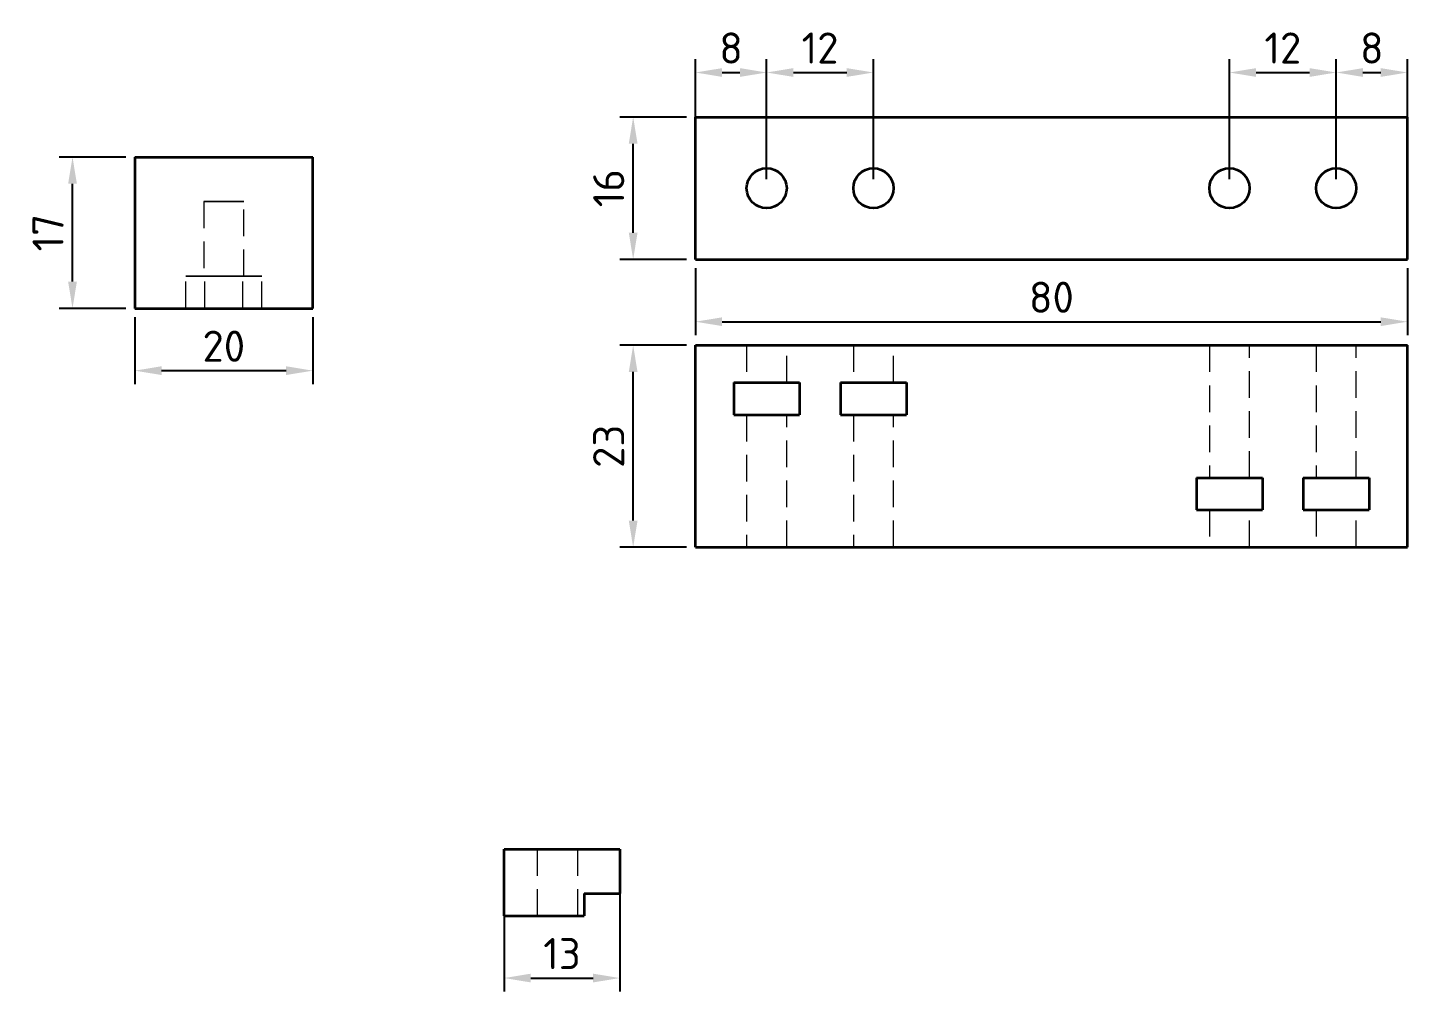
# Model space of a CAD drawing. Header units: millimetres. Extents: x 2054 to 12135, y -1469 to 564.
# Drawn here: x 11025 to 11180, y -1468.8 to -1360.5 of the extents above; entities that cross this region are included whole.
import ezdxf

# ---------------------------------------------------------------- set-up
doc = ezdxf.new("R2010")
doc.units = ezdxf.units.MM
doc.linetypes.add('HIDDEN_ISO', pattern=[4.5, 3, -1.5])
for name, color, linetype, lineweight in [('2D-HIDDEN', 8, 'HIDDEN_ISO', 18), ('2D-VISIBLE', 7, 'Continuous', 35), ('DIMENSIONS', 4, 'Continuous', 18)]:
    doc.layers.add(name, color=color, linetype=linetype, lineweight=lineweight)
doc.styles.add('ISO', font='isocpeur.ttf')
doc.styles.add('OpenSansCondensed-Light', font='OpenSansCondensed-Light.ttf')
doc.dimstyles.new('EZDXF', dxfattribs={"dimtxt": 0.25, "dimasz": 0.175, "dimexe": 0.375, "dimexo": 0.125, "dimgap": 0.1, "dimtad": 1, "dimlfac": 100, "dimzin": 12, "dimdsep": 46, "dimtxsty": 'OpenSansCondensed-Light', "dimblk": 'ARCHTICK', "dimcen": 2.5, "dimazin": 3, "dimtfac": 0.5, "dimtmove": 2, "dimatfit": 3})

# ---------------------------------------------------------------- blocks, each defined once
blk = doc.blocks.new('_CLOSEDFILLED')
at = {"color": 0, "linetype": 'BYBLOCK'}
blk.add_solid([(-1, 0.164), (0, 0), (-1, -0.164)], dxfattribs=at)
blk = doc.blocks.new('*D32')
at = {"color": 4}
for p, q in [((11078.5, -1453.75), (11078.5, -1468.75)), ((11091.5, -1453.75), (11091.5, -1468.75)), ((11081.5, -1467.25), (11088.5, -1467.25))]:
    blk.add_line(p, q, dxfattribs=at)
at = {"layer": 'Defpoints'}
for p in [(11078.5, -1452.75), (11091.5, -1452.75), (11078.5, -1467.25)]:
    blk.add_point(p, dxfattribs=at)
at = {"layer": 'DIMENSIONS', "color": 4, "xscale": 3, "yscale": 3, "rotation": 180}
blk.add_blockref('_CLOSEDFILLED', (11078.5, -1467.25), dxfattribs=at)
at = {"layer": 'DIMENSIONS', "color": 4, "xscale": 3, "yscale": 3}
blk.add_blockref('_CLOSEDFILLED', (11091.5, -1467.25), dxfattribs=at)
at = {"layer": 'DIMENSIONS', "color": 7, "insert": (11085, -1464.5), "char_height": 3.5, "attachment_point": 5, "style": 'ISO'}
blk.add_mtext('13', dxfattribs=at)
blk = doc.blocks.new('*D36')
at = {"color": 4}
for p, q in [((11037, -1393), (11037, -1400.5)), ((11057, -1393), (11057, -1400.5)), ((11040, -1399), (11054, -1399))]:
    blk.add_line(p, q, dxfattribs=at)
at = {"layer": 'Defpoints'}
for p in [(11037, -1392), (11057, -1392), (11037, -1399)]:
    blk.add_point(p, dxfattribs=at)
at = {"layer": 'DIMENSIONS', "color": 4, "xscale": 3, "yscale": 3, "rotation": 180}
blk.add_blockref('_CLOSEDFILLED', (11037, -1399), dxfattribs=at)
at = {"layer": 'DIMENSIONS', "color": 4, "xscale": 3, "yscale": 3}
blk.add_blockref('_CLOSEDFILLED', (11057, -1399), dxfattribs=at)
at = {"layer": 'DIMENSIONS', "color": 7, "insert": (11047, -1396.25), "char_height": 3.5, "attachment_point": 5, "style": 'ISO'}
blk.add_mtext('20', dxfattribs=at)
blk = doc.blocks.new('*D37')
at = {"color": 4}
for p, q in [((11036, -1375), (11028.5, -1375)), ((11030, -1389), (11030, -1378)), ((11036, -1392), (11028.5, -1392))]:
    blk.add_line(p, q, dxfattribs=at)
at = {"layer": 'Defpoints'}
for p in [(11037, -1375), (11030, -1392), (11037, -1392)]:
    blk.add_point(p, dxfattribs=at)
at = {"layer": 'DIMENSIONS', "color": 4, "xscale": 3, "yscale": 3}
for p, rotation in [((11030, -1375), 90), ((11030, -1392), 270)]:
    blk.add_blockref('_CLOSEDFILLED', p, dxfattribs=dict(at, rotation=rotation))
at = {"layer": 'DIMENSIONS', "color": 7, "insert": (11027.25, -1383.5), "char_height": 3.5, "attachment_point": 5, "rotation": 90, "style": 'ISO'}
blk.add_mtext('17', dxfattribs=at)
blk = doc.blocks.new('*D38')
at = {"color": 4}
for p, q in [((11100, -1387.5), (11100, -1395)), ((11180, -1387.5), (11180, -1395)), ((11103, -1393.5), (11177, -1393.5))]:
    blk.add_line(p, q, dxfattribs=at)
at = {"layer": 'Defpoints'}
for p in [(11100, -1386.5), (11180, -1386.5), (11100, -1393.5)]:
    blk.add_point(p, dxfattribs=at)
at = {"layer": 'DIMENSIONS', "color": 4, "xscale": 3, "yscale": 3, "rotation": 180}
blk.add_blockref('_CLOSEDFILLED', (11100, -1393.5), dxfattribs=at)
at = {"layer": 'DIMENSIONS', "color": 4, "xscale": 3, "yscale": 3}
blk.add_blockref('_CLOSEDFILLED', (11180, -1393.5), dxfattribs=at)
at = {"layer": 'DIMENSIONS', "color": 7, "insert": (11140, -1390.75), "char_height": 3.5, "attachment_point": 5, "style": 'ISO'}
blk.add_mtext('80', dxfattribs=at)
blk = doc.blocks.new('*D39')
at = {"color": 4}
for p, q in [((11099, -1370.5), (11091.5, -1370.5)), ((11093, -1383.5), (11093, -1373.5)), ((11099, -1386.5), (11091.5, -1386.5))]:
    blk.add_line(p, q, dxfattribs=at)
at = {"layer": 'Defpoints'}
for p in [(11100, -1370.5), (11093, -1386.5), (11100, -1386.5)]:
    blk.add_point(p, dxfattribs=at)
at = {"layer": 'DIMENSIONS', "color": 4, "xscale": 3, "yscale": 3}
for p, rotation in [((11093, -1370.5), 90), ((11093, -1386.5), 270)]:
    blk.add_blockref('_CLOSEDFILLED', p, dxfattribs=dict(at, rotation=rotation))
at = {"layer": 'DIMENSIONS', "color": 7, "insert": (11090.25, -1378.5), "char_height": 3.5, "attachment_point": 5, "rotation": 90, "style": 'ISO'}
blk.add_mtext('16', dxfattribs=at)
blk = doc.blocks.new('*D40')
at = {"color": 4}
for p, q in [((11099, -1396.15), (11091.5, -1396.15)), ((11093, -1415.85), (11093, -1399.15)), ((11099, -1418.85), (11091.5, -1418.85))]:
    blk.add_line(p, q, dxfattribs=at)
at = {"layer": 'Defpoints'}
for p in [(11100, -1396.15), (11093, -1418.85), (11100, -1418.85)]:
    blk.add_point(p, dxfattribs=at)
at = {"layer": 'DIMENSIONS', "color": 4, "xscale": 3, "yscale": 3}
for p, rotation in [((11093, -1396.15), 90), ((11093, -1418.85), 270)]:
    blk.add_blockref('_CLOSEDFILLED', p, dxfattribs=dict(at, rotation=rotation))
at = {"layer": 'DIMENSIONS', "color": 7, "insert": (11090.25, -1407.5), "char_height": 3.5, "attachment_point": 5, "rotation": 90, "style": 'ISO'}
blk.add_mtext('23', dxfattribs=at)
blk = doc.blocks.new('*D41')
at = {"color": 4}
for p, q in [((11100, -1377.5), (11100, -1364)), ((11108, -1377.5), (11108, -1364)), ((11103, -1365.5), (11105, -1365.5))]:
    blk.add_line(p, q, dxfattribs=at)
at = {"layer": 'Defpoints'}
for p in [(11100, -1365.5), (11100, -1378.5), (11108, -1378.5)]:
    blk.add_point(p, dxfattribs=at)
at = {"layer": 'DIMENSIONS', "color": 4, "xscale": 3, "yscale": 3, "rotation": 180}
blk.add_blockref('_CLOSEDFILLED', (11100, -1365.5), dxfattribs=at)
at = {"layer": 'DIMENSIONS', "color": 4, "xscale": 3, "yscale": 3}
blk.add_blockref('_CLOSEDFILLED', (11108, -1365.5), dxfattribs=at)
at = {"layer": 'DIMENSIONS', "color": 7, "insert": (11104, -1362.75), "char_height": 3.5, "attachment_point": 5, "style": 'ISO'}
blk.add_mtext('8', dxfattribs=at)
blk = doc.blocks.new('*D42')
at = {"color": 4}
for p, q in [((11108, -1377.5), (11108, -1364)), ((11120, -1377.5), (11120, -1364)), ((11111, -1365.5), (11117, -1365.5))]:
    blk.add_line(p, q, dxfattribs=at)
at = {"layer": 'Defpoints'}
for p in [(11108, -1365.5), (11108, -1378.5), (11120, -1378.5)]:
    blk.add_point(p, dxfattribs=at)
at = {"layer": 'DIMENSIONS', "color": 4, "xscale": 3, "yscale": 3, "rotation": 180}
blk.add_blockref('_CLOSEDFILLED', (11108, -1365.5), dxfattribs=at)
at = {"layer": 'DIMENSIONS', "color": 4, "xscale": 3, "yscale": 3}
blk.add_blockref('_CLOSEDFILLED', (11120, -1365.5), dxfattribs=at)
at = {"layer": 'DIMENSIONS', "color": 7, "insert": (11114, -1362.75), "char_height": 3.5, "attachment_point": 5, "style": 'ISO'}
blk.add_mtext('12', dxfattribs=at)
blk = doc.blocks.new('*D43')
at = {"color": 4}
for p, q in [((11160, -1377.5), (11160, -1364)), ((11172, -1377.5), (11172, -1364)), ((11163, -1365.5), (11169, -1365.5))]:
    blk.add_line(p, q, dxfattribs=at)
at = {"layer": 'Defpoints'}
for p in [(11160, -1365.5), (11160, -1378.5), (11172, -1378.5)]:
    blk.add_point(p, dxfattribs=at)
at = {"layer": 'DIMENSIONS', "color": 4, "xscale": 3, "yscale": 3, "rotation": 180}
blk.add_blockref('_CLOSEDFILLED', (11160, -1365.5), dxfattribs=at)
at = {"layer": 'DIMENSIONS', "color": 4, "xscale": 3, "yscale": 3}
blk.add_blockref('_CLOSEDFILLED', (11172, -1365.5), dxfattribs=at)
at = {"layer": 'DIMENSIONS', "color": 7, "insert": (11166, -1362.75), "char_height": 3.5, "attachment_point": 5, "style": 'ISO'}
blk.add_mtext('12', dxfattribs=at)
blk = doc.blocks.new('*D44')
at = {"color": 4}
for p, q in [((11172, -1377.5), (11172, -1364)), ((11180, -1377.5), (11180, -1364)), ((11175, -1365.5), (11177, -1365.5))]:
    blk.add_line(p, q, dxfattribs=at)
at = {"layer": 'Defpoints'}
for p in [(11172, -1365.5), (11172, -1378.5), (11180, -1378.5)]:
    blk.add_point(p, dxfattribs=at)
at = {"layer": 'DIMENSIONS', "color": 4, "xscale": 3, "yscale": 3, "rotation": 180}
blk.add_blockref('_CLOSEDFILLED', (11172, -1365.5), dxfattribs=at)
at = {"layer": 'DIMENSIONS', "color": 4, "xscale": 3, "yscale": 3}
blk.add_blockref('_CLOSEDFILLED', (11180, -1365.5), dxfattribs=at)
at = {"layer": 'DIMENSIONS', "color": 7, "insert": (11176, -1362.75), "char_height": 3.5, "attachment_point": 5, "style": 'ISO'}
blk.add_mtext('8', dxfattribs=at)

msp = doc.modelspace()

# ---------------------------------------------------------------- linework, layer by layer
at = {"layer": '2D-HIDDEN'}
for p, q in [((11044.75, -1380), (11044.75, -1388.4)), ((11049.25, -1388.4), (11049.25, -1380)), ((11042.73, -1392), (11042.73, -1388.4)), ((11044.86, -1388.4), (11042.73, -1388.4)), ((11042.73, -1388.4), (11044.86, -1388.4)), ((11044.86, -1392), (11044.86, -1388.4)), ((11049.14, -1388.4), (11044.86, -1388.4)), ((11044.86, -1392), (11044.86, -1388.4)), ((11044.86, -1388.4), (11049.14, -1388.4)), ((11049.14, -1392), (11049.14, -1388.4)), ((11051.27, -1388.4), (11049.14, -1388.4)), ((11049.14, -1392), (11049.14, -1388.4)), ((11049.14, -1388.4), (11051.27, -1388.4)), ((11051.27, -1392), (11051.27, -1388.4)), ((11044.86, -1392), (11042.73, -1392)), ((11042.73, -1392), (11044.86, -1392)), ((11049.14, -1392), (11044.86, -1392)), ((11044.86, -1392), (11049.14, -1392)), ((11051.27, -1392), (11049.14, -1392)), ((11049.14, -1392), (11051.27, -1392)), ((11100, -1418.85), (11100, -1396.15)), ((11100, -1396.15), (11180, -1396.15)), ((11105.75, -1396.15), (11105.75, -1400.35)), ((11110.25, -1400.35), (11110.25, -1396.15)), ((11117.75, -1396.15), (11117.75, -1400.35)), ((11122.25, -1400.35), (11122.25, -1396.15)), ((11157.75, -1396.15), (11157.75, -1411.05)), ((11162.25, -1411.05), (11162.25, -1396.15)), ((11169.75, -1396.15), (11169.75, -1411.05)), ((11174.25, -1411.05), (11174.25, -1396.15)), ((11180, -1418.85), (11180, -1396.15)), ((11104.3, -1400.35), (11111.7, -1400.35)), ((11104.3, -1400.35), (11104.3, -1403.95)), ((11111.7, -1400.35), (11111.7, -1403.95)), ((11116.3, -1400.35), (11123.7, -1400.35)), ((11116.3, -1400.35), (11116.3, -1403.95)), ((11123.7, -1400.35), (11123.7, -1403.95)), ((11104.3, -1403.95), (11111.7, -1403.95)), ((11105.75, -1403.95), (11105.75, -1418.85)), ((11110.25, -1418.85), (11110.25, -1403.95)), ((11116.3, -1403.95), (11123.7, -1403.95)), ((11117.75, -1403.95), (11117.75, -1418.85)), ((11122.25, -1418.85), (11122.25, -1403.95)), ((11156.3, -1411.05), (11163.7, -1411.05)), ((11156.3, -1411.05), (11156.3, -1414.65)), ((11163.7, -1411.05), (11163.7, -1414.65)), ((11168.3, -1411.05), (11175.7, -1411.05)), ((11168.3, -1411.05), (11168.3, -1414.65)), ((11175.7, -1411.05), (11175.7, -1414.65)), ((11156.3, -1414.65), (11163.7, -1414.65)), ((11157.75, -1414.65), (11157.75, -1418.85)), ((11162.25, -1418.85), (11162.25, -1414.65)), ((11168.3, -1414.65), (11175.7, -1414.65)), ((11169.75, -1414.65), (11169.75, -1418.85)), ((11174.25, -1418.85), (11174.25, -1414.65)), ((11100, -1418.85), (11180, -1418.85)), ((11078.5, -1452.75), (11091.5, -1452.75)), ((11078.5, -1452.75), (11078.5, -1460.25)), ((11082.25, -1460.25), (11082.25, -1452.75)), ((11086.75, -1452.75), (11086.75, -1460.25)), ((11091.5, -1452.75), (11091.5, -1457.75)), ((11087.5, -1457.75), (11087.5, -1460.25)), ((11087.5, -1457.75), (11091.5, -1457.75)), ((11078.5, -1460.25), (11087.5, -1460.25))]:
    msp.add_line(p, q, dxfattribs=at)
for points in [[(11057, -1375), (11056.38, -1375), (11055.75, -1375), (11055.12, -1375), (11054.5, -1375), (11053.88, -1375), (11053.25, -1375), (11052.62, -1375), (11052, -1375), (11051.38, -1375), (11050.75, -1375), (11050.12, -1375), (11049.5, -1375), (11048.88, -1375), (11048.25, -1375), (11047.62, -1375), (11047, -1375), (11046.38, -1375), (11045.75, -1375), (11045.12, -1375), (11044.5, -1375), (11043.88, -1375), (11043.25, -1375), (11042.62, -1375), (11042, -1375), (11041.38, -1375), (11040.75, -1375), (11040.12, -1375), (11039.5, -1375), (11038.88, -1375), (11038.25, -1375), (11037.62, -1375), (11037, -1375)], [(11049.25, -1380), (11049.11, -1380), (11048.97, -1380), (11048.83, -1380), (11048.69, -1380), (11048.55, -1380), (11048.41, -1380), (11048.27, -1380), (11048.12, -1380), (11047.98, -1380), (11047.84, -1380), (11047.7, -1380), (11047.56, -1380), (11047.42, -1380), (11047.28, -1380), (11047.14, -1380), (11047, -1380), (11046.86, -1380), (11046.72, -1380), (11046.58, -1380), (11046.44, -1380), (11046.3, -1380), (11046.16, -1380), (11046.02, -1380), (11045.88, -1380), (11045.73, -1380), (11045.59, -1380), (11045.45, -1380), (11045.31, -1380), (11045.17, -1380), (11045.03, -1380), (11044.89, -1380), (11044.75, -1380)], [(11044.75, -1380), (11044.89, -1380), (11045.03, -1380), (11045.17, -1380), (11045.31, -1380), (11045.45, -1380), (11045.59, -1380), (11045.73, -1380), (11045.88, -1380), (11046.02, -1380), (11046.16, -1380), (11046.3, -1380), (11046.44, -1380), (11046.58, -1380), (11046.72, -1380), (11046.86, -1380), (11047, -1380), (11047.14, -1380), (11047.28, -1380), (11047.42, -1380), (11047.56, -1380), (11047.7, -1380), (11047.84, -1380), (11047.98, -1380), (11048.12, -1380), (11048.27, -1380), (11048.41, -1380), (11048.55, -1380), (11048.69, -1380), (11048.83, -1380), (11048.97, -1380), (11049.11, -1380), (11049.25, -1380)], [(11049.25, -1388.4), (11049.11, -1388.4), (11048.97, -1388.4), (11048.83, -1388.4), (11048.69, -1388.4), (11048.55, -1388.4), (11048.41, -1388.4), (11048.27, -1388.4), (11048.12, -1388.4), (11047.98, -1388.4), (11047.84, -1388.4), (11047.7, -1388.4), (11047.56, -1388.4), (11047.42, -1388.4), (11047.28, -1388.4), (11047.14, -1388.4), (11047, -1388.4), (11046.86, -1388.4), (11046.72, -1388.4), (11046.58, -1388.4), (11046.44, -1388.4), (11046.3, -1388.4), (11046.16, -1388.4), (11046.02, -1388.4), (11045.88, -1388.4), (11045.73, -1388.4), (11045.59, -1388.4), (11045.45, -1388.4), (11045.31, -1388.4), (11045.17, -1388.4), (11045.03, -1388.4), (11044.89, -1388.4), (11044.75, -1388.4)], [(11044.75, -1388.4), (11044.89, -1388.4), (11045.03, -1388.4), (11045.17, -1388.4), (11045.31, -1388.4), (11045.45, -1388.4), (11045.59, -1388.4), (11045.73, -1388.4), (11045.88, -1388.4), (11046.02, -1388.4), (11046.16, -1388.4), (11046.3, -1388.4), (11046.44, -1388.4), (11046.58, -1388.4), (11046.72, -1388.4), (11046.86, -1388.4), (11047, -1388.4), (11047.14, -1388.4), (11047.28, -1388.4), (11047.42, -1388.4), (11047.56, -1388.4), (11047.7, -1388.4), (11047.84, -1388.4), (11047.98, -1388.4), (11048.12, -1388.4), (11048.27, -1388.4), (11048.41, -1388.4), (11048.55, -1388.4), (11048.69, -1388.4), (11048.83, -1388.4), (11048.97, -1388.4), (11049.11, -1388.4), (11049.25, -1388.4)], [(11057, -1392), (11056.38, -1392), (11055.75, -1392), (11055.12, -1392), (11054.5, -1392), (11053.88, -1392), (11053.25, -1392), (11052.62, -1392), (11052, -1392), (11051.38, -1392), (11050.75, -1392), (11050.12, -1392), (11049.5, -1392), (11048.88, -1392), (11048.25, -1392), (11047.62, -1392), (11047, -1392), (11046.38, -1392), (11045.75, -1392), (11045.12, -1392), (11044.5, -1392), (11043.88, -1392), (11043.25, -1392), (11042.62, -1392), (11042, -1392), (11041.38, -1392), (11040.75, -1392), (11040.12, -1392), (11039.5, -1392), (11038.88, -1392), (11038.25, -1392), (11037.62, -1392), (11037, -1392)], [(11110.25, -1396.15), (11110.11, -1396.15), (11109.97, -1396.15), (11109.83, -1396.15), (11109.69, -1396.15), (11109.55, -1396.15), (11109.41, -1396.15), (11109.27, -1396.15), (11109.12, -1396.15), (11108.98, -1396.15), (11108.84, -1396.15), (11108.7, -1396.15), (11108.56, -1396.15), (11108.42, -1396.15), (11108.28, -1396.15), (11108.14, -1396.15), (11108, -1396.15), (11107.86, -1396.15), (11107.72, -1396.15), (11107.58, -1396.15), (11107.44, -1396.15), (11107.3, -1396.15), (11107.16, -1396.15), (11107.02, -1396.15), (11106.88, -1396.15), (11106.73, -1396.15), (11106.59, -1396.15), (11106.45, -1396.15), (11106.31, -1396.15), (11106.17, -1396.15), (11106.03, -1396.15), (11105.89, -1396.15), (11105.75, -1396.15)], [(11105.75, -1396.15), (11105.89, -1396.15), (11106.03, -1396.15), (11106.17, -1396.15), (11106.31, -1396.15), (11106.45, -1396.15), (11106.59, -1396.15), (11106.73, -1396.15), (11106.88, -1396.15), (11107.02, -1396.15), (11107.16, -1396.15), (11107.3, -1396.15), (11107.44, -1396.15), (11107.58, -1396.15), (11107.72, -1396.15), (11107.86, -1396.15), (11108, -1396.15), (11108.14, -1396.15), (11108.28, -1396.15), (11108.42, -1396.15), (11108.56, -1396.15), (11108.7, -1396.15), (11108.84, -1396.15), (11108.98, -1396.15), (11109.12, -1396.15), (11109.27, -1396.15), (11109.41, -1396.15), (11109.55, -1396.15), (11109.69, -1396.15), (11109.83, -1396.15), (11109.97, -1396.15), (11110.11, -1396.15), (11110.25, -1396.15)], [(11122.25, -1396.15), (11122.11, -1396.15), (11121.97, -1396.15), (11121.83, -1396.15), (11121.69, -1396.15), (11121.55, -1396.15), (11121.41, -1396.15), (11121.27, -1396.15), (11121.12, -1396.15), (11120.98, -1396.15), (11120.84, -1396.15), (11120.7, -1396.15), (11120.56, -1396.15), (11120.42, -1396.15), (11120.28, -1396.15), (11120.14, -1396.15), (11120, -1396.15), (11119.86, -1396.15), (11119.72, -1396.15), (11119.58, -1396.15), (11119.44, -1396.15), (11119.3, -1396.15), (11119.16, -1396.15), (11119.02, -1396.15), (11118.88, -1396.15), (11118.73, -1396.15), (11118.59, -1396.15), (11118.45, -1396.15), (11118.31, -1396.15), (11118.17, -1396.15), (11118.03, -1396.15), (11117.89, -1396.15), (11117.75, -1396.15)], [(11117.75, -1396.15), (11117.89, -1396.15), (11118.03, -1396.15), (11118.17, -1396.15), (11118.31, -1396.15), (11118.45, -1396.15), (11118.59, -1396.15), (11118.73, -1396.15), (11118.88, -1396.15), (11119.02, -1396.15), (11119.16, -1396.15), (11119.3, -1396.15), (11119.44, -1396.15), (11119.58, -1396.15), (11119.72, -1396.15), (11119.86, -1396.15), (11120, -1396.15), (11120.14, -1396.15), (11120.28, -1396.15), (11120.42, -1396.15), (11120.56, -1396.15), (11120.7, -1396.15), (11120.84, -1396.15), (11120.98, -1396.15), (11121.12, -1396.15), (11121.27, -1396.15), (11121.41, -1396.15), (11121.55, -1396.15), (11121.69, -1396.15), (11121.83, -1396.15), (11121.97, -1396.15), (11122.11, -1396.15), (11122.25, -1396.15)], [(11162.25, -1396.15), (11162.11, -1396.15), (11161.97, -1396.15), (11161.83, -1396.15), (11161.69, -1396.15), (11161.55, -1396.15), (11161.41, -1396.15), (11161.27, -1396.15), (11161.12, -1396.15), (11160.98, -1396.15), (11160.84, -1396.15), (11160.7, -1396.15), (11160.56, -1396.15), (11160.42, -1396.15), (11160.28, -1396.15), (11160.14, -1396.15), (11160, -1396.15), (11159.86, -1396.15), (11159.72, -1396.15), (11159.58, -1396.15), (11159.44, -1396.15), (11159.3, -1396.15), (11159.16, -1396.15), (11159.02, -1396.15), (11158.88, -1396.15), (11158.73, -1396.15), (11158.59, -1396.15), (11158.45, -1396.15), (11158.31, -1396.15), (11158.17, -1396.15), (11158.03, -1396.15), (11157.89, -1396.15), (11157.75, -1396.15)], [(11157.75, -1396.15), (11157.89, -1396.15), (11158.03, -1396.15), (11158.17, -1396.15), (11158.31, -1396.15), (11158.45, -1396.15), (11158.59, -1396.15), (11158.73, -1396.15), (11158.88, -1396.15), (11159.02, -1396.15), (11159.16, -1396.15), (11159.3, -1396.15), (11159.44, -1396.15), (11159.58, -1396.15), (11159.72, -1396.15), (11159.86, -1396.15), (11160, -1396.15), (11160.14, -1396.15), (11160.28, -1396.15), (11160.42, -1396.15), (11160.56, -1396.15), (11160.7, -1396.15), (11160.84, -1396.15), (11160.98, -1396.15), (11161.12, -1396.15), (11161.27, -1396.15), (11161.41, -1396.15), (11161.55, -1396.15), (11161.69, -1396.15), (11161.83, -1396.15), (11161.97, -1396.15), (11162.11, -1396.15), (11162.25, -1396.15)], [(11174.25, -1396.15), (11174.11, -1396.15), (11173.97, -1396.15), (11173.83, -1396.15), (11173.69, -1396.15), (11173.55, -1396.15), (11173.41, -1396.15), (11173.27, -1396.15), (11173.12, -1396.15), (11172.98, -1396.15), (11172.84, -1396.15), (11172.7, -1396.15), (11172.56, -1396.15), (11172.42, -1396.15), (11172.28, -1396.15), (11172.14, -1396.15), (11172, -1396.15), (11171.86, -1396.15), (11171.72, -1396.15), (11171.58, -1396.15), (11171.44, -1396.15), (11171.3, -1396.15), (11171.16, -1396.15), (11171.02, -1396.15), (11170.88, -1396.15), (11170.73, -1396.15), (11170.59, -1396.15), (11170.45, -1396.15), (11170.31, -1396.15), (11170.17, -1396.15), (11170.03, -1396.15), (11169.89, -1396.15), (11169.75, -1396.15)], [(11169.75, -1396.15), (11169.89, -1396.15), (11170.03, -1396.15), (11170.17, -1396.15), (11170.31, -1396.15), (11170.45, -1396.15), (11170.59, -1396.15), (11170.73, -1396.15), (11170.88, -1396.15), (11171.02, -1396.15), (11171.16, -1396.15), (11171.3, -1396.15), (11171.44, -1396.15), (11171.58, -1396.15), (11171.72, -1396.15), (11171.86, -1396.15), (11172, -1396.15), (11172.14, -1396.15), (11172.28, -1396.15), (11172.42, -1396.15), (11172.56, -1396.15), (11172.7, -1396.15), (11172.84, -1396.15), (11172.98, -1396.15), (11173.12, -1396.15), (11173.27, -1396.15), (11173.41, -1396.15), (11173.55, -1396.15), (11173.69, -1396.15), (11173.83, -1396.15), (11173.97, -1396.15), (11174.11, -1396.15), (11174.25, -1396.15)], [(11110.25, -1400.35), (11110.11, -1400.35), (11109.97, -1400.35), (11109.83, -1400.35), (11109.69, -1400.35), (11109.55, -1400.35), (11109.41, -1400.35), (11109.27, -1400.35), (11109.12, -1400.35), (11108.98, -1400.35), (11108.84, -1400.35), (11108.7, -1400.35), (11108.56, -1400.35), (11108.42, -1400.35), (11108.28, -1400.35), (11108.14, -1400.35), (11108, -1400.35), (11107.86, -1400.35), (11107.72, -1400.35), (11107.58, -1400.35), (11107.44, -1400.35), (11107.3, -1400.35), (11107.16, -1400.35), (11107.02, -1400.35), (11106.88, -1400.35), (11106.73, -1400.35), (11106.59, -1400.35), (11106.45, -1400.35), (11106.31, -1400.35), (11106.17, -1400.35), (11106.03, -1400.35), (11105.89, -1400.35), (11105.75, -1400.35)], [(11105.75, -1400.35), (11105.89, -1400.35), (11106.03, -1400.35), (11106.17, -1400.35), (11106.31, -1400.35), (11106.45, -1400.35), (11106.59, -1400.35), (11106.73, -1400.35), (11106.88, -1400.35), (11107.02, -1400.35), (11107.16, -1400.35), (11107.3, -1400.35), (11107.44, -1400.35), (11107.58, -1400.35), (11107.72, -1400.35), (11107.86, -1400.35), (11108, -1400.35), (11108.14, -1400.35), (11108.28, -1400.35), (11108.42, -1400.35), (11108.56, -1400.35), (11108.7, -1400.35), (11108.84, -1400.35), (11108.98, -1400.35), (11109.12, -1400.35), (11109.27, -1400.35), (11109.41, -1400.35), (11109.55, -1400.35), (11109.69, -1400.35), (11109.83, -1400.35), (11109.97, -1400.35), (11110.11, -1400.35), (11110.25, -1400.35)], [(11122.25, -1400.35), (11122.11, -1400.35), (11121.97, -1400.35), (11121.83, -1400.35), (11121.69, -1400.35), (11121.55, -1400.35), (11121.41, -1400.35), (11121.27, -1400.35), (11121.12, -1400.35), (11120.98, -1400.35), (11120.84, -1400.35), (11120.7, -1400.35), (11120.56, -1400.35), (11120.42, -1400.35), (11120.28, -1400.35), (11120.14, -1400.35), (11120, -1400.35), (11119.86, -1400.35), (11119.72, -1400.35), (11119.58, -1400.35), (11119.44, -1400.35), (11119.3, -1400.35), (11119.16, -1400.35), (11119.02, -1400.35), (11118.88, -1400.35), (11118.73, -1400.35), (11118.59, -1400.35), (11118.45, -1400.35), (11118.31, -1400.35), (11118.17, -1400.35), (11118.03, -1400.35), (11117.89, -1400.35), (11117.75, -1400.35)], [(11117.75, -1400.35), (11117.89, -1400.35), (11118.03, -1400.35), (11118.17, -1400.35), (11118.31, -1400.35), (11118.45, -1400.35), (11118.59, -1400.35), (11118.73, -1400.35), (11118.88, -1400.35), (11119.02, -1400.35), (11119.16, -1400.35), (11119.3, -1400.35), (11119.44, -1400.35), (11119.58, -1400.35), (11119.72, -1400.35), (11119.86, -1400.35), (11120, -1400.35), (11120.14, -1400.35), (11120.28, -1400.35), (11120.42, -1400.35), (11120.56, -1400.35), (11120.7, -1400.35), (11120.84, -1400.35), (11120.98, -1400.35), (11121.12, -1400.35), (11121.27, -1400.35), (11121.41, -1400.35), (11121.55, -1400.35), (11121.69, -1400.35), (11121.83, -1400.35), (11121.97, -1400.35), (11122.11, -1400.35), (11122.25, -1400.35)], [(11110.25, -1403.95), (11110.11, -1403.95), (11109.97, -1403.95), (11109.83, -1403.95), (11109.69, -1403.95), (11109.55, -1403.95), (11109.41, -1403.95), (11109.27, -1403.95), (11109.12, -1403.95), (11108.98, -1403.95), (11108.84, -1403.95), (11108.7, -1403.95), (11108.56, -1403.95), (11108.42, -1403.95), (11108.28, -1403.95), (11108.14, -1403.95), (11108, -1403.95), (11107.86, -1403.95), (11107.72, -1403.95), (11107.58, -1403.95), (11107.44, -1403.95), (11107.3, -1403.95), (11107.16, -1403.95), (11107.02, -1403.95), (11106.88, -1403.95), (11106.73, -1403.95), (11106.59, -1403.95), (11106.45, -1403.95), (11106.31, -1403.95), (11106.17, -1403.95), (11106.03, -1403.95), (11105.89, -1403.95), (11105.75, -1403.95)], [(11105.75, -1403.95), (11105.89, -1403.95), (11106.03, -1403.95), (11106.17, -1403.95), (11106.31, -1403.95), (11106.45, -1403.95), (11106.59, -1403.95), (11106.73, -1403.95), (11106.88, -1403.95), (11107.02, -1403.95), (11107.16, -1403.95), (11107.3, -1403.95), (11107.44, -1403.95), (11107.58, -1403.95), (11107.72, -1403.95), (11107.86, -1403.95), (11108, -1403.95), (11108.14, -1403.95), (11108.28, -1403.95), (11108.42, -1403.95), (11108.56, -1403.95), (11108.7, -1403.95), (11108.84, -1403.95), (11108.98, -1403.95), (11109.12, -1403.95), (11109.27, -1403.95), (11109.41, -1403.95), (11109.55, -1403.95), (11109.69, -1403.95), (11109.83, -1403.95), (11109.97, -1403.95), (11110.11, -1403.95), (11110.25, -1403.95)], [(11122.25, -1403.95), (11122.11, -1403.95), (11121.97, -1403.95), (11121.83, -1403.95), (11121.69, -1403.95), (11121.55, -1403.95), (11121.41, -1403.95), (11121.27, -1403.95), (11121.12, -1403.95), (11120.98, -1403.95), (11120.84, -1403.95), (11120.7, -1403.95), (11120.56, -1403.95), (11120.42, -1403.95), (11120.28, -1403.95), (11120.14, -1403.95), (11120, -1403.95), (11119.86, -1403.95), (11119.72, -1403.95), (11119.58, -1403.95), (11119.44, -1403.95), (11119.3, -1403.95), (11119.16, -1403.95), (11119.02, -1403.95), (11118.88, -1403.95), (11118.73, -1403.95), (11118.59, -1403.95), (11118.45, -1403.95), (11118.31, -1403.95), (11118.17, -1403.95), (11118.03, -1403.95), (11117.89, -1403.95), (11117.75, -1403.95)], [(11117.75, -1403.95), (11117.89, -1403.95), (11118.03, -1403.95), (11118.17, -1403.95), (11118.31, -1403.95), (11118.45, -1403.95), (11118.59, -1403.95), (11118.73, -1403.95), (11118.88, -1403.95), (11119.02, -1403.95), (11119.16, -1403.95), (11119.3, -1403.95), (11119.44, -1403.95), (11119.58, -1403.95), (11119.72, -1403.95), (11119.86, -1403.95), (11120, -1403.95), (11120.14, -1403.95), (11120.28, -1403.95), (11120.42, -1403.95), (11120.56, -1403.95), (11120.7, -1403.95), (11120.84, -1403.95), (11120.98, -1403.95), (11121.12, -1403.95), (11121.27, -1403.95), (11121.41, -1403.95), (11121.55, -1403.95), (11121.69, -1403.95), (11121.83, -1403.95), (11121.97, -1403.95), (11122.11, -1403.95), (11122.25, -1403.95)], [(11162.25, -1411.05), (11162.11, -1411.05), (11161.97, -1411.05), (11161.83, -1411.05), (11161.69, -1411.05), (11161.55, -1411.05), (11161.41, -1411.05), (11161.27, -1411.05), (11161.12, -1411.05), (11160.98, -1411.05), (11160.84, -1411.05), (11160.7, -1411.05), (11160.56, -1411.05), (11160.42, -1411.05), (11160.28, -1411.05), (11160.14, -1411.05), (11160, -1411.05), (11159.86, -1411.05), (11159.72, -1411.05), (11159.58, -1411.05), (11159.44, -1411.05), (11159.3, -1411.05), (11159.16, -1411.05), (11159.02, -1411.05), (11158.88, -1411.05), (11158.73, -1411.05), (11158.59, -1411.05), (11158.45, -1411.05), (11158.31, -1411.05), (11158.17, -1411.05), (11158.03, -1411.05), (11157.89, -1411.05), (11157.75, -1411.05)], [(11157.75, -1411.05), (11157.89, -1411.05), (11158.03, -1411.05), (11158.17, -1411.05), (11158.31, -1411.05), (11158.45, -1411.05), (11158.59, -1411.05), (11158.73, -1411.05), (11158.88, -1411.05), (11159.02, -1411.05), (11159.16, -1411.05), (11159.3, -1411.05), (11159.44, -1411.05), (11159.58, -1411.05), (11159.72, -1411.05), (11159.86, -1411.05), (11160, -1411.05), (11160.14, -1411.05), (11160.28, -1411.05), (11160.42, -1411.05), (11160.56, -1411.05), (11160.7, -1411.05), (11160.84, -1411.05), (11160.98, -1411.05), (11161.12, -1411.05), (11161.27, -1411.05), (11161.41, -1411.05), (11161.55, -1411.05), (11161.69, -1411.05), (11161.83, -1411.05), (11161.97, -1411.05), (11162.11, -1411.05), (11162.25, -1411.05)], [(11174.25, -1411.05), (11174.11, -1411.05), (11173.97, -1411.05), (11173.83, -1411.05), (11173.69, -1411.05), (11173.55, -1411.05), (11173.41, -1411.05), (11173.27, -1411.05), (11173.12, -1411.05), (11172.98, -1411.05), (11172.84, -1411.05), (11172.7, -1411.05), (11172.56, -1411.05), (11172.42, -1411.05), (11172.28, -1411.05), (11172.14, -1411.05), (11172, -1411.05), (11171.86, -1411.05), (11171.72, -1411.05), (11171.58, -1411.05), (11171.44, -1411.05), (11171.3, -1411.05), (11171.16, -1411.05), (11171.02, -1411.05), (11170.88, -1411.05), (11170.73, -1411.05), (11170.59, -1411.05), (11170.45, -1411.05), (11170.31, -1411.05), (11170.17, -1411.05), (11170.03, -1411.05), (11169.89, -1411.05), (11169.75, -1411.05)], [(11169.75, -1411.05), (11169.89, -1411.05), (11170.03, -1411.05), (11170.17, -1411.05), (11170.31, -1411.05), (11170.45, -1411.05), (11170.59, -1411.05), (11170.73, -1411.05), (11170.88, -1411.05), (11171.02, -1411.05), (11171.16, -1411.05), (11171.3, -1411.05), (11171.44, -1411.05), (11171.58, -1411.05), (11171.72, -1411.05), (11171.86, -1411.05), (11172, -1411.05), (11172.14, -1411.05), (11172.28, -1411.05), (11172.42, -1411.05), (11172.56, -1411.05), (11172.7, -1411.05), (11172.84, -1411.05), (11172.98, -1411.05), (11173.12, -1411.05), (11173.27, -1411.05), (11173.41, -1411.05), (11173.55, -1411.05), (11173.69, -1411.05), (11173.83, -1411.05), (11173.97, -1411.05), (11174.11, -1411.05), (11174.25, -1411.05)], [(11162.25, -1414.65), (11162.11, -1414.65), (11161.97, -1414.65), (11161.83, -1414.65), (11161.69, -1414.65), (11161.55, -1414.65), (11161.41, -1414.65), (11161.27, -1414.65), (11161.12, -1414.65), (11160.98, -1414.65), (11160.84, -1414.65), (11160.7, -1414.65), (11160.56, -1414.65), (11160.42, -1414.65), (11160.28, -1414.65), (11160.14, -1414.65), (11160, -1414.65), (11159.86, -1414.65), (11159.72, -1414.65), (11159.58, -1414.65), (11159.44, -1414.65), (11159.3, -1414.65), (11159.16, -1414.65), (11159.02, -1414.65), (11158.88, -1414.65), (11158.73, -1414.65), (11158.59, -1414.65), (11158.45, -1414.65), (11158.31, -1414.65), (11158.17, -1414.65), (11158.03, -1414.65), (11157.89, -1414.65), (11157.75, -1414.65)], [(11157.75, -1414.65), (11157.89, -1414.65), (11158.03, -1414.65), (11158.17, -1414.65), (11158.31, -1414.65), (11158.45, -1414.65), (11158.59, -1414.65), (11158.73, -1414.65), (11158.88, -1414.65), (11159.02, -1414.65), (11159.16, -1414.65), (11159.3, -1414.65), (11159.44, -1414.65), (11159.58, -1414.65), (11159.72, -1414.65), (11159.86, -1414.65), (11160, -1414.65), (11160.14, -1414.65), (11160.28, -1414.65), (11160.42, -1414.65), (11160.56, -1414.65), (11160.7, -1414.65), (11160.84, -1414.65), (11160.98, -1414.65), (11161.12, -1414.65), (11161.27, -1414.65), (11161.41, -1414.65), (11161.55, -1414.65), (11161.69, -1414.65), (11161.83, -1414.65), (11161.97, -1414.65), (11162.11, -1414.65), (11162.25, -1414.65)], [(11174.25, -1414.65), (11174.11, -1414.65), (11173.97, -1414.65), (11173.83, -1414.65), (11173.69, -1414.65), (11173.55, -1414.65), (11173.41, -1414.65), (11173.27, -1414.65), (11173.12, -1414.65), (11172.98, -1414.65), (11172.84, -1414.65), (11172.7, -1414.65), (11172.56, -1414.65), (11172.42, -1414.65), (11172.28, -1414.65), (11172.14, -1414.65), (11172, -1414.65), (11171.86, -1414.65), (11171.72, -1414.65), (11171.58, -1414.65), (11171.44, -1414.65), (11171.3, -1414.65), (11171.16, -1414.65), (11171.02, -1414.65), (11170.88, -1414.65), (11170.73, -1414.65), (11170.59, -1414.65), (11170.45, -1414.65), (11170.31, -1414.65), (11170.17, -1414.65), (11170.03, -1414.65), (11169.89, -1414.65), (11169.75, -1414.65)], [(11169.75, -1414.65), (11169.89, -1414.65), (11170.03, -1414.65), (11170.17, -1414.65), (11170.31, -1414.65), (11170.45, -1414.65), (11170.59, -1414.65), (11170.73, -1414.65), (11170.88, -1414.65), (11171.02, -1414.65), (11171.16, -1414.65), (11171.3, -1414.65), (11171.44, -1414.65), (11171.58, -1414.65), (11171.72, -1414.65), (11171.86, -1414.65), (11172, -1414.65), (11172.14, -1414.65), (11172.28, -1414.65), (11172.42, -1414.65), (11172.56, -1414.65), (11172.7, -1414.65), (11172.84, -1414.65), (11172.98, -1414.65), (11173.12, -1414.65), (11173.27, -1414.65), (11173.41, -1414.65), (11173.55, -1414.65), (11173.69, -1414.65), (11173.83, -1414.65), (11173.97, -1414.65), (11174.11, -1414.65), (11174.25, -1414.65)], [(11110.25, -1418.85), (11110.11, -1418.85), (11109.97, -1418.85), (11109.83, -1418.85), (11109.69, -1418.85), (11109.55, -1418.85), (11109.41, -1418.85), (11109.27, -1418.85), (11109.12, -1418.85), (11108.98, -1418.85), (11108.84, -1418.85), (11108.7, -1418.85), (11108.56, -1418.85), (11108.42, -1418.85), (11108.28, -1418.85), (11108.14, -1418.85), (11108, -1418.85), (11107.86, -1418.85), (11107.72, -1418.85), (11107.58, -1418.85), (11107.44, -1418.85), (11107.3, -1418.85), (11107.16, -1418.85), (11107.02, -1418.85), (11106.88, -1418.85), (11106.73, -1418.85), (11106.59, -1418.85), (11106.45, -1418.85), (11106.31, -1418.85), (11106.17, -1418.85), (11106.03, -1418.85), (11105.89, -1418.85), (11105.75, -1418.85)], [(11105.75, -1418.85), (11105.89, -1418.85), (11106.03, -1418.85), (11106.17, -1418.85), (11106.31, -1418.85), (11106.45, -1418.85), (11106.59, -1418.85), (11106.73, -1418.85), (11106.88, -1418.85), (11107.02, -1418.85), (11107.16, -1418.85), (11107.3, -1418.85), (11107.44, -1418.85), (11107.58, -1418.85), (11107.72, -1418.85), (11107.86, -1418.85), (11108, -1418.85), (11108.14, -1418.85), (11108.28, -1418.85), (11108.42, -1418.85), (11108.56, -1418.85), (11108.7, -1418.85), (11108.84, -1418.85), (11108.98, -1418.85), (11109.12, -1418.85), (11109.27, -1418.85), (11109.41, -1418.85), (11109.55, -1418.85), (11109.69, -1418.85), (11109.83, -1418.85), (11109.97, -1418.85), (11110.11, -1418.85), (11110.25, -1418.85)], [(11122.25, -1418.85), (11122.11, -1418.85), (11121.97, -1418.85), (11121.83, -1418.85), (11121.69, -1418.85), (11121.55, -1418.85), (11121.41, -1418.85), (11121.27, -1418.85), (11121.12, -1418.85), (11120.98, -1418.85), (11120.84, -1418.85), (11120.7, -1418.85), (11120.56, -1418.85), (11120.42, -1418.85), (11120.28, -1418.85), (11120.14, -1418.85), (11120, -1418.85), (11119.86, -1418.85), (11119.72, -1418.85), (11119.58, -1418.85), (11119.44, -1418.85), (11119.3, -1418.85), (11119.16, -1418.85), (11119.02, -1418.85), (11118.88, -1418.85), (11118.73, -1418.85), (11118.59, -1418.85), (11118.45, -1418.85), (11118.31, -1418.85), (11118.17, -1418.85), (11118.03, -1418.85), (11117.89, -1418.85), (11117.75, -1418.85)], [(11117.75, -1418.85), (11117.89, -1418.85), (11118.03, -1418.85), (11118.17, -1418.85), (11118.31, -1418.85), (11118.45, -1418.85), (11118.59, -1418.85), (11118.73, -1418.85), (11118.88, -1418.85), (11119.02, -1418.85), (11119.16, -1418.85), (11119.3, -1418.85), (11119.44, -1418.85), (11119.58, -1418.85), (11119.72, -1418.85), (11119.86, -1418.85), (11120, -1418.85), (11120.14, -1418.85), (11120.28, -1418.85), (11120.42, -1418.85), (11120.56, -1418.85), (11120.7, -1418.85), (11120.84, -1418.85), (11120.98, -1418.85), (11121.12, -1418.85), (11121.27, -1418.85), (11121.41, -1418.85), (11121.55, -1418.85), (11121.69, -1418.85), (11121.83, -1418.85), (11121.97, -1418.85), (11122.11, -1418.85), (11122.25, -1418.85)], [(11162.25, -1418.85), (11162.11, -1418.85), (11161.97, -1418.85), (11161.83, -1418.85), (11161.69, -1418.85), (11161.55, -1418.85), (11161.41, -1418.85), (11161.27, -1418.85), (11161.12, -1418.85), (11160.98, -1418.85), (11160.84, -1418.85), (11160.7, -1418.85), (11160.56, -1418.85), (11160.42, -1418.85), (11160.28, -1418.85), (11160.14, -1418.85), (11160, -1418.85), (11159.86, -1418.85), (11159.72, -1418.85), (11159.58, -1418.85), (11159.44, -1418.85), (11159.3, -1418.85), (11159.16, -1418.85), (11159.02, -1418.85), (11158.88, -1418.85), (11158.73, -1418.85), (11158.59, -1418.85), (11158.45, -1418.85), (11158.31, -1418.85), (11158.17, -1418.85), (11158.03, -1418.85), (11157.89, -1418.85), (11157.75, -1418.85)], [(11157.75, -1418.85), (11157.89, -1418.85), (11158.03, -1418.85), (11158.17, -1418.85), (11158.31, -1418.85), (11158.45, -1418.85), (11158.59, -1418.85), (11158.73, -1418.85), (11158.88, -1418.85), (11159.02, -1418.85), (11159.16, -1418.85), (11159.3, -1418.85), (11159.44, -1418.85), (11159.58, -1418.85), (11159.72, -1418.85), (11159.86, -1418.85), (11160, -1418.85), (11160.14, -1418.85), (11160.28, -1418.85), (11160.42, -1418.85), (11160.56, -1418.85), (11160.7, -1418.85), (11160.84, -1418.85), (11160.98, -1418.85), (11161.12, -1418.85), (11161.27, -1418.85), (11161.41, -1418.85), (11161.55, -1418.85), (11161.69, -1418.85), (11161.83, -1418.85), (11161.97, -1418.85), (11162.11, -1418.85), (11162.25, -1418.85)], [(11174.25, -1418.85), (11174.11, -1418.85), (11173.97, -1418.85), (11173.83, -1418.85), (11173.69, -1418.85), (11173.55, -1418.85), (11173.41, -1418.85), (11173.27, -1418.85), (11173.12, -1418.85), (11172.98, -1418.85), (11172.84, -1418.85), (11172.7, -1418.85), (11172.56, -1418.85), (11172.42, -1418.85), (11172.28, -1418.85), (11172.14, -1418.85), (11172, -1418.85), (11171.86, -1418.85), (11171.72, -1418.85), (11171.58, -1418.85), (11171.44, -1418.85), (11171.3, -1418.85), (11171.16, -1418.85), (11171.02, -1418.85), (11170.88, -1418.85), (11170.73, -1418.85), (11170.59, -1418.85), (11170.45, -1418.85), (11170.31, -1418.85), (11170.17, -1418.85), (11170.03, -1418.85), (11169.89, -1418.85), (11169.75, -1418.85)], [(11169.75, -1418.85), (11169.89, -1418.85), (11170.03, -1418.85), (11170.17, -1418.85), (11170.31, -1418.85), (11170.45, -1418.85), (11170.59, -1418.85), (11170.73, -1418.85), (11170.88, -1418.85), (11171.02, -1418.85), (11171.16, -1418.85), (11171.3, -1418.85), (11171.44, -1418.85), (11171.58, -1418.85), (11171.72, -1418.85), (11171.86, -1418.85), (11172, -1418.85), (11172.14, -1418.85), (11172.28, -1418.85), (11172.42, -1418.85), (11172.56, -1418.85), (11172.7, -1418.85), (11172.84, -1418.85), (11172.98, -1418.85), (11173.12, -1418.85), (11173.27, -1418.85), (11173.41, -1418.85), (11173.55, -1418.85), (11173.69, -1418.85), (11173.83, -1418.85), (11173.97, -1418.85), (11174.11, -1418.85), (11174.25, -1418.85)], [(11086.75, -1452.75), (11086.61, -1452.75), (11086.47, -1452.75), (11086.33, -1452.75), (11086.19, -1452.75), (11086.05, -1452.75), (11085.91, -1452.75), (11085.77, -1452.75), (11085.62, -1452.75), (11085.48, -1452.75), (11085.34, -1452.75), (11085.2, -1452.75), (11085.06, -1452.75), (11084.92, -1452.75), (11084.78, -1452.75), (11084.64, -1452.75), (11084.5, -1452.75), (11084.36, -1452.75), (11084.22, -1452.75), (11084.08, -1452.75), (11083.94, -1452.75), (11083.8, -1452.75), (11083.66, -1452.75), (11083.52, -1452.75), (11083.38, -1452.75), (11083.23, -1452.75), (11083.09, -1452.75), (11082.95, -1452.75), (11082.81, -1452.75), (11082.67, -1452.75), (11082.53, -1452.75), (11082.39, -1452.75), (11082.25, -1452.75)], [(11082.25, -1452.75), (11082.39, -1452.75), (11082.53, -1452.75), (11082.67, -1452.75), (11082.81, -1452.75), (11082.95, -1452.75), (11083.09, -1452.75), (11083.23, -1452.75), (11083.38, -1452.75), (11083.52, -1452.75), (11083.66, -1452.75), (11083.8, -1452.75), (11083.94, -1452.75), (11084.08, -1452.75), (11084.22, -1452.75), (11084.36, -1452.75), (11084.5, -1452.75), (11084.64, -1452.75), (11084.78, -1452.75), (11084.92, -1452.75), (11085.06, -1452.75), (11085.2, -1452.75), (11085.34, -1452.75), (11085.48, -1452.75), (11085.62, -1452.75), (11085.77, -1452.75), (11085.91, -1452.75), (11086.05, -1452.75), (11086.19, -1452.75), (11086.33, -1452.75), (11086.47, -1452.75), (11086.61, -1452.75), (11086.75, -1452.75)], [(11086.75, -1460.25), (11086.61, -1460.25), (11086.47, -1460.25), (11086.33, -1460.25), (11086.19, -1460.25), (11086.05, -1460.25), (11085.91, -1460.25), (11085.77, -1460.25), (11085.62, -1460.25), (11085.48, -1460.25), (11085.34, -1460.25), (11085.2, -1460.25), (11085.06, -1460.25), (11084.92, -1460.25), (11084.78, -1460.25), (11084.64, -1460.25), (11084.5, -1460.25), (11084.36, -1460.25), (11084.22, -1460.25), (11084.08, -1460.25), (11083.94, -1460.25), (11083.8, -1460.25), (11083.66, -1460.25), (11083.52, -1460.25), (11083.38, -1460.25), (11083.23, -1460.25), (11083.09, -1460.25), (11082.95, -1460.25), (11082.81, -1460.25), (11082.67, -1460.25), (11082.53, -1460.25), (11082.39, -1460.25), (11082.25, -1460.25)], [(11082.25, -1460.25), (11082.39, -1460.25), (11082.53, -1460.25), (11082.67, -1460.25), (11082.81, -1460.25), (11082.95, -1460.25), (11083.09, -1460.25), (11083.23, -1460.25), (11083.38, -1460.25), (11083.52, -1460.25), (11083.66, -1460.25), (11083.8, -1460.25), (11083.94, -1460.25), (11084.08, -1460.25), (11084.22, -1460.25), (11084.36, -1460.25), (11084.5, -1460.25), (11084.64, -1460.25), (11084.78, -1460.25), (11084.92, -1460.25), (11085.06, -1460.25), (11085.2, -1460.25), (11085.34, -1460.25), (11085.48, -1460.25), (11085.62, -1460.25), (11085.77, -1460.25), (11085.91, -1460.25), (11086.05, -1460.25), (11086.19, -1460.25), (11086.33, -1460.25), (11086.47, -1460.25), (11086.61, -1460.25), (11086.75, -1460.25)]]:
    msp.add_lwpolyline(points, dxfattribs=at)
at = {"layer": '2D-VISIBLE'}
for p, q in [((11100, -1386.5), (11100, -1370.5)), ((11100, -1370.5), (11180, -1370.5)), ((11180, -1386.5), (11180, -1370.5)), ((11037, -1375), (11037, -1392)), ((11057, -1392), (11057, -1375)), ((11100, -1386.5), (11180, -1386.5)), ((11100, -1418.85), (11100, -1396.15)), ((11100, -1396.15), (11180, -1396.15)), ((11180, -1418.85), (11180, -1396.15)), ((11104.3, -1400.35), (11111.7, -1400.35)), ((11104.3, -1400.35), (11104.3, -1403.95)), ((11111.7, -1400.35), (11111.7, -1403.95)), ((11116.3, -1400.35), (11123.7, -1400.35)), ((11116.3, -1400.35), (11116.3, -1403.95)), ((11123.7, -1400.35), (11123.7, -1403.95)), ((11104.3, -1403.95), (11111.7, -1403.95)), ((11116.3, -1403.95), (11123.7, -1403.95)), ((11156.3, -1411.05), (11163.7, -1411.05)), ((11156.3, -1411.05), (11156.3, -1414.65)), ((11163.7, -1411.05), (11163.7, -1414.65)), ((11168.3, -1411.05), (11175.7, -1411.05)), ((11168.3, -1411.05), (11168.3, -1414.65)), ((11175.7, -1411.05), (11175.7, -1414.65)), ((11156.3, -1414.65), (11163.7, -1414.65)), ((11168.3, -1414.65), (11175.7, -1414.65)), ((11100, -1418.85), (11180, -1418.85)), ((11078.5, -1452.75), (11091.5, -1452.75)), ((11078.5, -1460.25), (11078.5, -1452.75)), ((11091.5, -1452.75), (11091.5, -1457.75)), ((11087.5, -1457.75), (11087.5, -1460.25)), ((11087.5, -1457.75), (11091.5, -1457.75)), ((11078.5, -1460.25), (11087.5, -1460.25))]:
    msp.add_line(p, q, dxfattribs=at)
for points in [[(11037, -1375), (11037.62, -1375), (11038.25, -1375), (11038.88, -1375), (11039.5, -1375), (11040.12, -1375), (11040.75, -1375), (11041.38, -1375), (11042, -1375), (11042.62, -1375), (11043.25, -1375), (11043.88, -1375), (11044.5, -1375), (11045.12, -1375), (11045.75, -1375), (11046.38, -1375), (11047, -1375), (11047.62, -1375), (11048.25, -1375), (11048.88, -1375), (11049.5, -1375), (11050.12, -1375), (11050.75, -1375), (11051.38, -1375), (11052, -1375), (11052.62, -1375), (11053.25, -1375), (11053.88, -1375), (11054.5, -1375), (11055.12, -1375), (11055.75, -1375), (11056.38, -1375), (11057, -1375)], [(11037, -1392), (11037.62, -1392), (11038.25, -1392), (11038.88, -1392), (11039.5, -1392), (11040.12, -1392), (11040.75, -1392), (11041.38, -1392), (11042, -1392), (11042.62, -1392), (11043.25, -1392), (11043.88, -1392), (11044.5, -1392), (11045.12, -1392), (11045.75, -1392), (11046.38, -1392), (11047, -1392), (11047.62, -1392), (11048.25, -1392), (11048.88, -1392), (11049.5, -1392), (11050.12, -1392), (11050.75, -1392), (11051.38, -1392), (11052, -1392), (11052.62, -1392), (11053.25, -1392), (11053.88, -1392), (11054.5, -1392), (11055.12, -1392), (11055.75, -1392), (11056.38, -1392), (11057, -1392)]]:
    msp.add_lwpolyline(points, dxfattribs=at)
for centre in [(11108, -1378.5), (11120, -1378.5), (11160, -1378.5), (11172, -1378.5)]:
    msp.add_circle(centre, 2.25, dxfattribs=at)

# ---------------------------------------------------------------- dimensions: what is measured, and where the dimension line sits
at = {"layer": 'DIMENSIONS'}
for base, p1, p2, picture, middle in [((11100, -1365.5), (11100, -1378.5), (11108, -1378.5), '*D41', (11104, -1362.75)), ((11108, -1365.5), (11108, -1378.5), (11120, -1378.5), '*D42', (11114, -1362.75)), ((11160, -1365.5), (11160, -1378.5), (11172, -1378.5), '*D43', (11166, -1362.75)), ((11172, -1365.5), (11172, -1378.5), (11180, -1378.5), '*D44', (11176, -1362.75)), ((11100, -1393.5), (11100, -1386.5), (11180, -1386.5), '*D38', (11140, -1390.75)), ((11037, -1399), (11037, -1392), (11057, -1392), '*D36', (11047, -1396.25)), ((11078.5, -1467.25), (11078.5, -1452.75), (11091.5, -1452.75), '*D32', (11085, -1464.5))]:
    dim = msp.add_linear_dim(base=base, p1=p1, p2=p2, dimstyle='EZDXF', override={"dimscale": 1, "dimtxt": 3.5, "dimasz": 3, "dimexe": 1.5, "dimexo": 1, "dimgap": 1, "dimtad": 1, "dimtih": 0, "dimtoh": 0, "dimdec": 0, "dimlfac": 1, "dimzin": 8, "dimdsep": 46, "dimpost": '', "dimtxsty": 'ISO', "dimtsz": 0, "dimdle": 0, "dimclrd": 4, "dimclre": 4, "dimclrt": 7}, dxfattribs=at)
    dim.commit()
    dim.dimension.update_dxf_attribs({"geometry": picture, "text_midpoint": middle})
for base, p1, p2, picture, middle in [((11093, -1386.5), (11100, -1386.5), (11100, -1370.5), '*D39', (11090.25, -1378.5)), ((11030, -1392), (11037, -1392), (11037, -1375), '*D37', (11027.25, -1383.5)), ((11093, -1418.85), (11100, -1418.85), (11100, -1396.15), '*D40', (11090.25, -1407.5))]:
    dim = msp.add_linear_dim(base=base, p1=p1, p2=p2, angle=90, dimstyle='EZDXF', override={"dimscale": 1, "dimtxt": 3.5, "dimasz": 3, "dimexe": 1.5, "dimexo": 1, "dimgap": 1, "dimtad": 1, "dimtih": 0, "dimtoh": 0, "dimdec": 0, "dimlfac": 1, "dimzin": 8, "dimdsep": 46, "dimpost": '', "dimtxsty": 'ISO', "dimtsz": 0, "dimdle": 0, "dimclrd": 4, "dimclre": 4, "dimclrt": 7}, dxfattribs=at)
    dim.commit()
    dim.dimension.update_dxf_attribs({"geometry": picture, "text_midpoint": middle})

doc.saveas('drawing.dxf')
